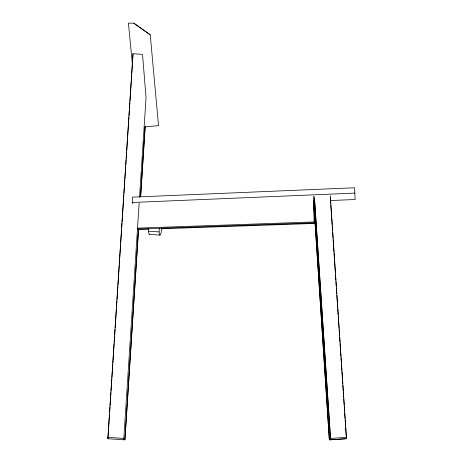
<?xml version="1.0" encoding="UTF-8"?>
<svg xmlns="http://www.w3.org/2000/svg" width="463" height="463" viewBox="0 0 463 463"><rect width="100%" height="100%" fill="white"/><g stroke="black" fill="none" stroke-linecap="round" stroke-linejoin="round"><path stroke-width="0.69" d="M142.511 54.362L132.991 53.743L107.879 438.745L124.917 439.827L138.495 229.121M140.59 196.653L145.104 126.659M138.587 229.15L124.917 439.827M140.677 196.682L145.191 126.683M107.879 438.745L109.482 414.229M109.575 412.788L109.957 407.018M110.049 405.576L110.9 392.595M110.993 391.154L111.797 378.896M111.89 377.455L112.266 371.685M112.364 370.244L112.74 364.474M112.833 363.033L114.106 343.563M114.205 342.122L114.581 336.352M114.674 334.911L115.05 329.141M115.148 327.7L116.421 308.225M116.514 306.784L116.896 301.014M116.989 299.573L117.365 293.808M117.457 292.361L117.839 286.597M117.932 285.15L119.205 265.681M119.304 264.24L119.68 258.47M119.772 257.029L120.623 244.047M120.716 242.606L121.52 230.348M121.613 228.907L121.989 223.137M122.087 221.696L122.463 215.926M122.556 214.485L123.835 195.016M123.928 193.575L124.304 187.804M124.397 186.363L124.778 180.593M124.871 179.152L125.722 166.171M125.814 164.73L126.144 159.683M126.243 158.236L126.619 152.472M126.712 151.025L127.562 138.049M127.655 136.602L128.928 117.133M129.027 115.692L129.403 109.922M129.495 108.481L129.877 102.711M129.97 101.27L131.243 81.801M131.336 80.359L131.718 74.589M131.81 73.148L132.661 60.167M132.754 58.726L132.991 53.743M139.149 203.112L123.748 439.781L123.748 438.403L107.879 437.367M139.525 197.336L146.048 97.734L142.569 55.074M161.599 228.213L161.361 231.801A1091.864 14.648 -86.2 0 1 159.093 231.905L148.507 231.17L148.704 228.323M159.33 228.311L159.093 231.905M145.145 126.856L158.52 125.641L150.238 34.8L133.755 23.15L128.43 23.156L132.58 66.319M346.411 437.367L346.411 438.745L330.541 439.798L330.541 438.42L346.411 437.367L330.298 195.71M313.59 201.15L329.349 439.85L345.219 438.802M132.678 202.464L354.855 193.1M313.283 201.272L314.73 201.214M330.599 200.543L355.121 199.512L354.629 187.775L132.453 197.14L132.731 203.766M137.447 228.132L314.163 221.956M137.482 229.017L314.192 222.848M138.223 229.59L149.04 229.208M161.303 228.78L314.215 223.444L313.266 196.277M149.433 234.394L160.013 235.094M133.824 23.214L150.238 34.8M148.507 231.17L148.513 231.205A1091.864 14.648 -86.2 0 0 149.838 234.012M330.345 197.805L330.732 203.581M330.825 205.022L331.647 217.286M331.74 218.727L332.127 224.497M332.22 225.938L332.561 230.991M332.654 232.432L333.042 238.202M333.134 239.649L333.956 251.913M334.049 253.354L334.436 259.124M334.529 260.565L335.345 272.829M335.444 274.275L335.831 280.046M335.924 281.487L336.26 286.539M336.358 287.98L336.74 293.75M336.838 295.191L337.654 307.455M337.753 308.902L338.135 314.672M338.233 316.113L339.049 328.377M339.147 329.818L339.529 335.588M339.628 337.035L339.964 342.082M340.062 343.523L340.444 349.299M340.542 350.74L340.924 356.51M341.023 357.951L341.358 363.004M341.457 364.445L341.839 370.215M341.937 371.662L342.753 383.925M342.851 385.366L343.233 391.137M343.332 392.578L343.668 397.63M343.766 399.071L344.148 404.841M344.246 406.282L344.628 412.058M344.727 413.5L345.062 418.546M345.161 419.993L345.543 425.763M345.641 427.204L346.411 438.745M314.429 196.758L330.541 438.42M314.429 198.135L330.541 439.798M313.677 201.121L329.349 439.85"/></g></svg>
